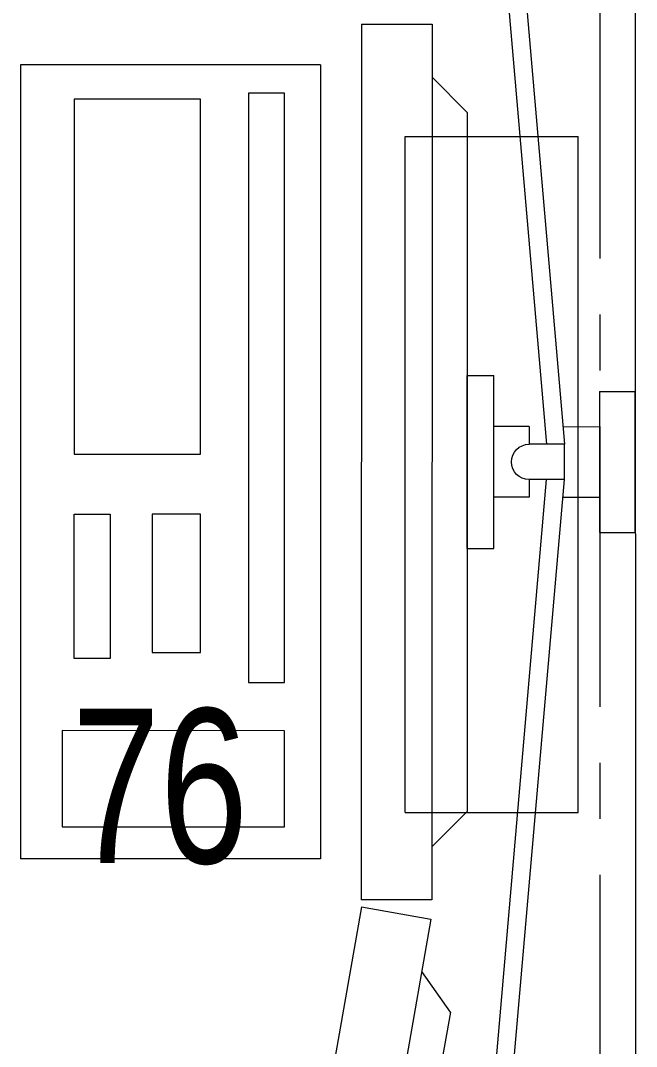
# Model space of a CAD drawing. Header units: millimetres. Extents: x 26027 to 581921, y 7230 to 233891.
# Drawn here: x 479920 to 480269, y 161495 to 162076 of the extents above; entities that cross this region are included whole.
import ezdxf

# ---------------------------------------------------------------- set-up
doc = ezdxf.new("R2010")
doc.units = ezdxf.units.MM
doc.header["$LTSCALE"] = 5
doc.linetypes.add('CENTER', pattern=[50.8, 31.75, -6.35, 6.35, -6.35])
doc.linetypes.add('HIDDEN', pattern=[9.525, 6.35, -3.175])
doc.layers.add('axes', color=9, linetype='Continuous')
doc.layers.add('Medical Equipment and Furniture', color=163, linetype='Continuous', lineweight=0)
doc.layers.add('Walls', color=32, linetype='Continuous', lineweight=5)
doc.styles.add('X3G_ENTITY_257CFD', font='swisscl.ttf', dxfattribs={"height": 200})

# ---------------------------------------------------------------- blocks, each defined once
blk = doc.blocks.new('ITVRWS1-P')
for p, q in [((0.04, 0), (-0.04, 0)), ((0.04, 0), (-0.04, 0)), ((-0.04, -0.02), (-0.04, 0)), ((0.04, -0.02), (0.04, 0)), ((0.04, -0.02), (-0.04, -0.02)), ((-0.02, -0.04085), (-0.02, -0.02)), ((0.02, -0.04085), (0.02, -0.02)), ((-0.50662, -0.08298), (-0.01, -0.03998)), ((-0.01, -0.04), (-0.01, -0.06)), ((0.01, -0.04), (-0.01, -0.04)), ((0.01, -0.03998), (0.01, -0.06)), ((0.50662, -0.083), (0.01, -0.03998)), ((-0.50488, -0.09287), (-0.01, -0.05002)), ((0.50487, -0.09289), (0.01, -0.05002)), ((-0.02, -0.06), (-0.02, -0.08)), ((-0.01, -0.06), (-0.02, -0.06)), ((0.02, -0.06), (0.01, -0.06)), ((0.02, -0.06), (0.02, -0.08)), ((-0.049, -0.095), (-0.049, -0.08)), ((-0.049, -0.08), (0.049, -0.08)), ((-0.02, -0.08), (0.02, -0.08)), ((0.049, -0.095), (0.049, -0.08)), ((-0.19807, -0.095), (-0.21807, -0.115)), ((0.19806, -0.095), (-0.19807, -0.095)), ((-0.049, -0.095), (0.049, -0.095)), ((0.19806, -0.095), (0.21806, -0.115)), ((-0.31186, -0.10451), (-0.70197, -0.17329)), ((-0.31186, -0.10451), (-0.28869, -0.12074)), ((-0.25914, -0.11553), (-0.74774, -0.20167)), ((-0.2522, -0.15492), (-0.25914, -0.11553)), ((-0.24807, -0.11499), (-0.24807, -0.15499)), ((0.24806, -0.11501), (-0.24807, -0.11499)), ((0.24806, -0.15501), (0.24806, -0.11501)), ((-0.2522, -0.15492), (-0.74079, -0.24106)), ((0.24806, -0.15501), (-0.24807, -0.15499)), ((-0.225, -0.17812), (-0.22501, -0.34812)), ((0.225, -0.17812), (-0.225, -0.17812)), ((0.225, -0.17812), (0.22499, -0.34812)), ((0.20888, -0.19855), (0.20888, -0.21899)), ((0.20888, -0.21899), (0.18392, -0.21898)), ((0.22499, -0.34812), (-0.22501, -0.34812))]:
    blk.add_line(p, q)
at = {"color": 8, "linetype": 'HIDDEN'}
for p, q in [((-0.19862, -0.13012), (-0.19862, -0.03212)), ((-0.19862, -0.03212), (0.18438, -0.03212)), ((0.18438, -0.13012), (0.18438, -0.03212)), ((-0.19862, -0.13012), (0.18438, -0.13012))]:
    blk.add_line(p, q, dxfattribs=at)
for points in [[(-0.15231, -0.19855), (-0.15231, -0.32454), (-0.20683, -0.32453), (-0.20682, -0.19855)], [(-0.02964, -0.24622), (-0.02964, -0.27346), (-0.10801, -0.27346), (-0.10801, -0.24622)], [(0.20547, -0.24623), (0.20547, -0.31773), (0.00443, -0.31773), (0.00443, -0.24622)], [(-0.02964, -0.31773), (-0.02964, -0.2973), (-0.11142, -0.2973), (-0.11142, -0.31773)]]:
    blk.add_lwpolyline(points, close=True)
blk.add_lwpolyline([(0.18392, -0.21898), (-0.12505, -0.21898), (-0.12505, -0.19855), (0.20888, -0.19855)])
blk.add_arc((0, -0.06), 0.01, 179.99878, 359.99878)

msp = doc.modelspace()

# ---------------------------------------------------------------- linework, layer by layer
at = {"layer": 'axes', "linetype": 'CENTER', "lineweight": 0}
msp.add_line((480248.77, 120285.58, 0), (480248.77, 230811.1, 0), dxfattribs=at)
at = {"layer": 'Walls'}
msp.add_line((480269.3, 159235.27, 0.8), (480268.39, 163680.27, 2.36), dxfattribs=at)

# ---------------------------------------------------------------- block references
at = {"layer": 'Medical Equipment and Furniture', "lineweight": 0, "xscale": -1000, "yscale": 1000, "zscale": 1000, "rotation": 269.9907230675672}
msp.add_blockref('ITVRWS1-P', (480268.4, 161826.3, 2.36), dxfattribs=at)

# ---------------------------------------------------------------- texts
at = {"layer": 'Medical Equipment and Furniture', "insert": (479999.29, 161597.76, 0), "char_height": 87.473, "attachment_point": 8, "style": 'X3G_ENTITY_257CFD'}
msp.add_mtext('76', dxfattribs=at)

doc.saveas('drawing.dxf')
